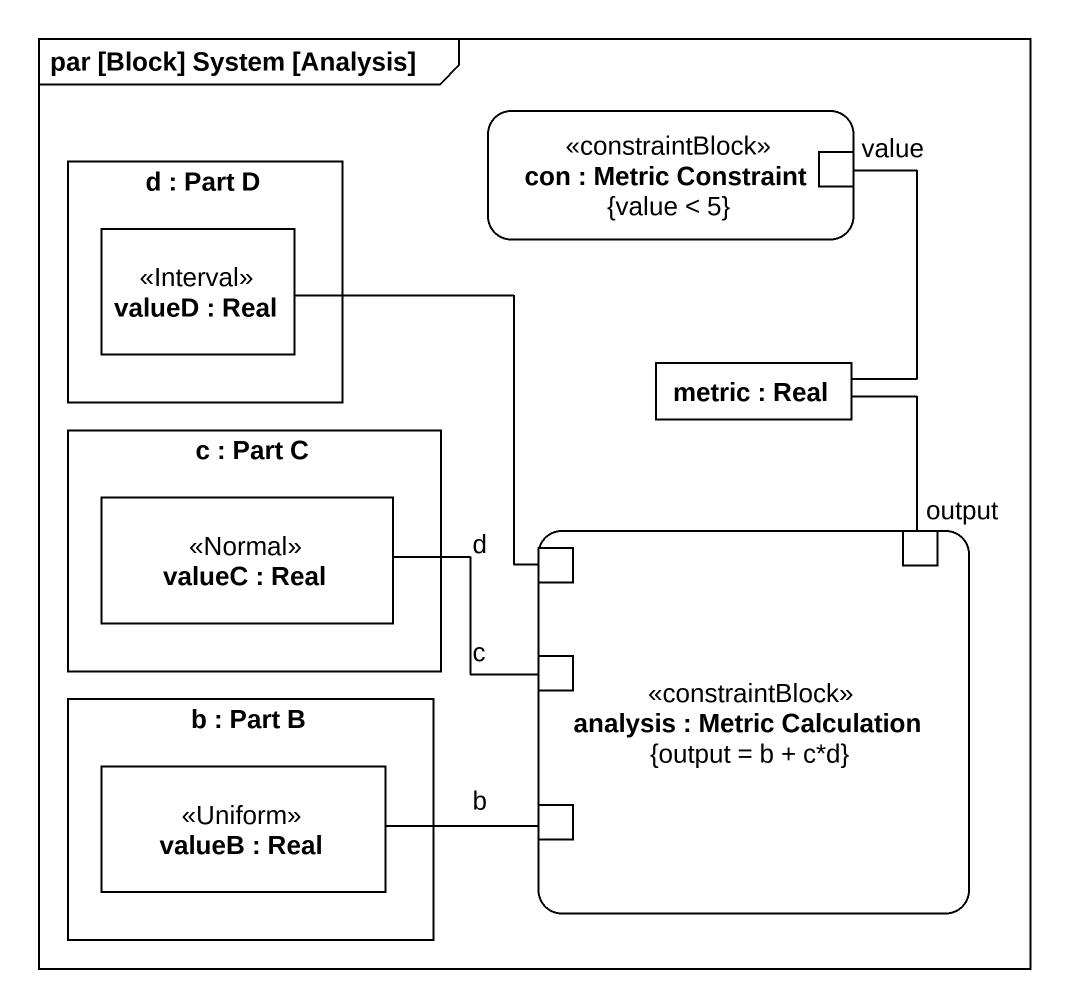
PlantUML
@startuml
mainframe par [Block] System [Analysis]
rectangle "con : Metric Constraint\n{value < 5}" as con <<constraintBlock>> {
  port value
}
rectangle "d : Part D" as d {
  rectangle "valueD : Real" as valueD <<Interval>>
}
rectangle "c : Part C" as c {
  rectangle "valueC : Real" as valueC <<Normal>>
}
rectangle "metric : Real" as metric
rectangle "analysis : Metric Calculation\n{output = b + c*d}" as analysis <<constraintBlock>> {
  port "d" as d_2
  port output
  port "c" as c_2
  port "b" as b_2
}
rectangle "b : Part B" as b {
  rectangle "valueB : Real" as valueB <<Uniform>>
}
valueD -- d_2
value -- metric
metric -- output
valueC -right- c_2
valueB -right- b_2
@enduml
